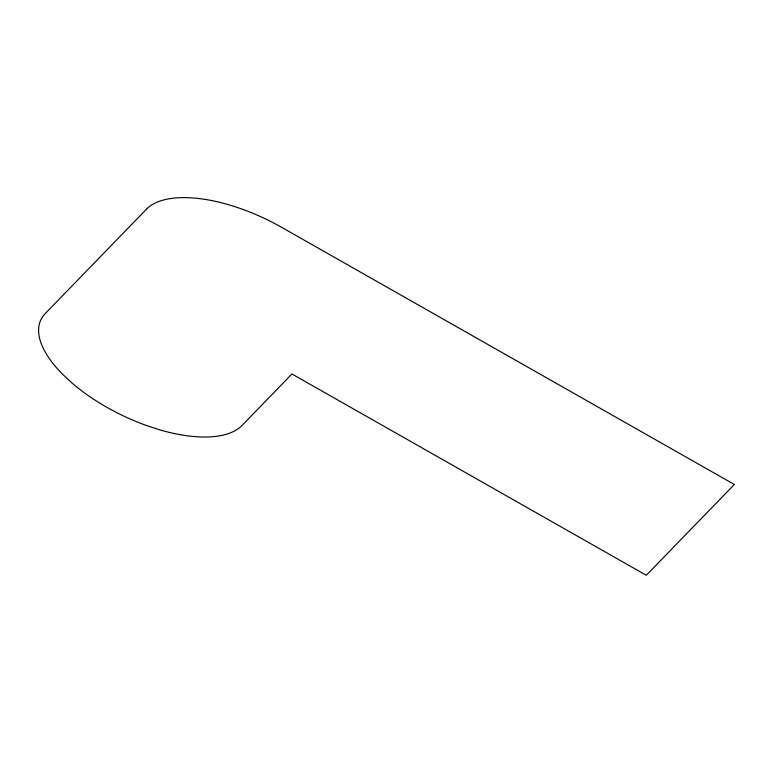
<?xml version="1.0" encoding="UTF-8"?>
<svg xmlns="http://www.w3.org/2000/svg" width="773" height="773" viewBox="0 0 773 773"><rect width="100%" height="100%" fill="white"/><g stroke="black" fill="none" stroke-linecap="round" stroke-linejoin="round"><path stroke-width="1.16" d="M146.455 209.203L45.201 313.606A114.162 50.583 25.9 0 0 62.642 374.316L72.063 383.07A114.162 50.583 25.9 0 0 147.401 425.855L161.074 430.232A114.162 50.583 25.9 0 0 242.055 425.43L291.952 373.987L646.296 575.267L734.35 484.487L281.575 227.291A114.162 50.583 25.9 0 0 146.455 209.203"/></g></svg>
